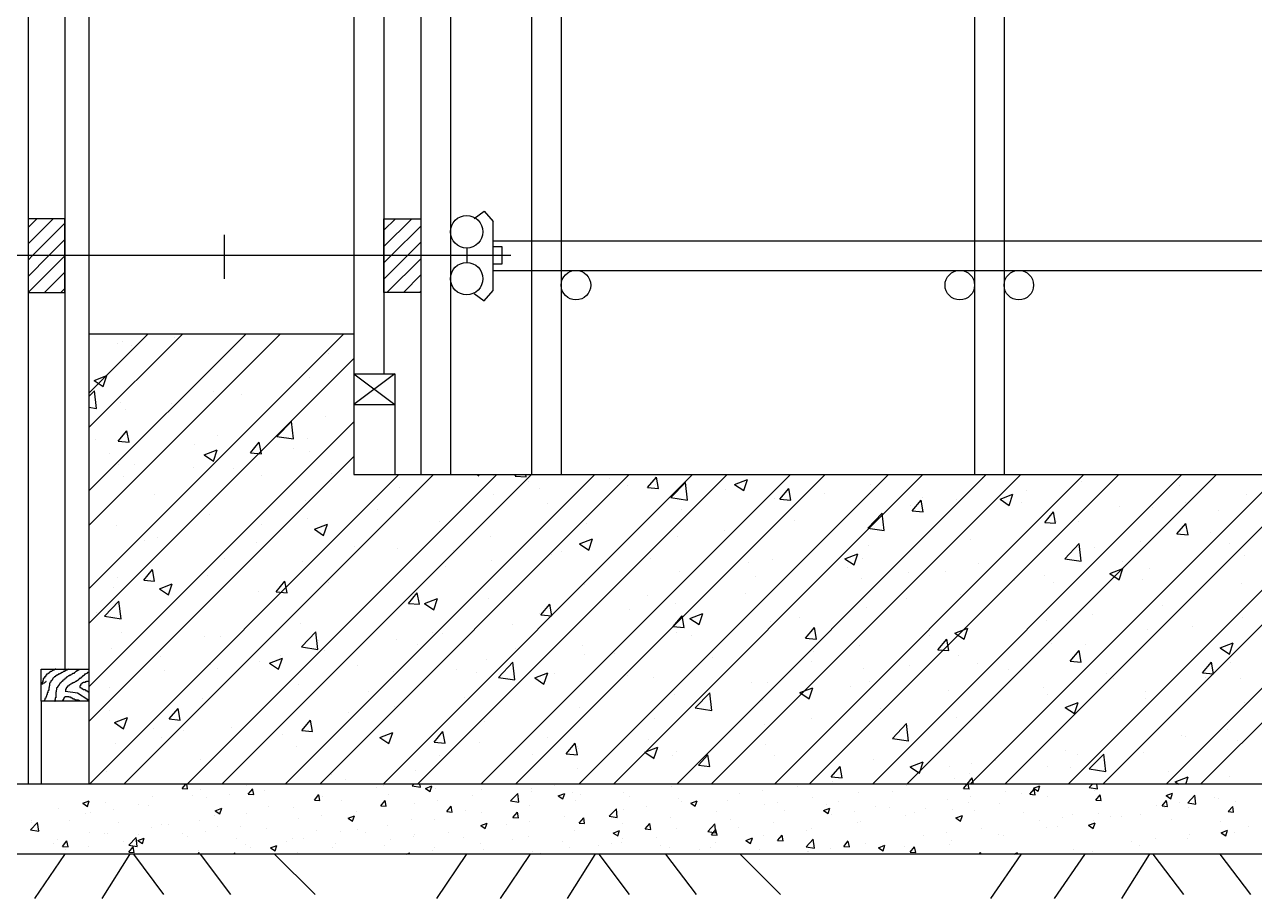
# Model space of a CAD drawing. Header units: metres. Extents: x 0 to 440, y 0 to 311.
# Drawn here: x 103.7 to 170.3, y 110 to 157.3 of the extents above; entities that cross this region are included whole.
import ezdxf

# ---------------------------------------------------------------- set-up
doc = ezdxf.new("R2010")
doc.units = ezdxf.units.M

msp = doc.modelspace()

# ---------------------------------------------------------------- linework, layer by layer
for p, q in [((103.85, 212.11), (103.85, 116.18)), ((105.85, 212.11), (105.85, 122.41)), ((107.15, 212.11), (107.15, 116.18)), ((121.5, 212.11), (121.5, 132.95)), ((123.14, 212.11), (123.14, 138.4)), ((125.14, 212.11), (125.14, 132.95)), ((126.74, 212.11), (126.74, 132.95)), ((131.14, 212.11), (131.14, 132.95)), ((132.74, 212.11), (132.74, 132.95)), ((155.14, 212.11), (155.14, 132.95)), ((156.74, 212.11), (156.74, 132.95)), ((103.85, 146.81), (103.85, 142.81)), ((105.85, 146.81), (103.85, 146.81)), ((103.85, 146.33), (104.32, 146.81)), ((103.85, 145.45), (105.21, 146.81)), ((105.85, 142.81), (105.85, 146.81)), ((123.14, 142.81), (123.14, 146.81)), ((123.14, 146.81), (125.14, 146.81)), ((123.14, 146.18), (123.77, 146.81)), ((123.14, 145.3), (124.65, 146.81)), ((125.14, 146.81), (125.14, 142.81)), ((128.02, 146.82), (128.57, 147.22)), ((128.57, 147.22), (129.05, 146.66)), ((129.05, 142.92), (129.05, 146.66)), ((104.09, 144.81), (105.85, 146.57)), ((123.53, 144.81), (125.14, 146.41)), ((104.97, 144.81), (105.85, 145.68)), ((114.5, 144), (114.5, 145.93)), ((114.5, 143.55), (114.5, 145.48)), ((124.42, 144.81), (125.14, 145.53)), ((129.05, 145.61), (214.74, 145.61)), ((129.05, 145.31), (129.53, 145.31)), ((129.53, 145.31), (129.53, 144.35)), ((130.01, 144.81), (98.98, 144.81)), ((103.85, 144.57), (104.09, 144.81)), ((103.85, 143.68), (104.97, 144.81)), ((103.86, 142.81), (105.85, 144.8)), ((123.14, 144.41), (123.53, 144.81)), ((123.14, 143.53), (124.42, 144.81)), ((123.3, 142.81), (125.14, 144.64)), ((127.62, 145.23), (127.62, 144.43)), ((129.53, 144.35), (129.05, 144.35)), ((129.05, 144.01), (214.74, 144.01)), ((104.74, 142.81), (105.85, 143.92)), ((124.19, 142.81), (125.14, 143.76)), ((103.85, 142.81), (105.85, 142.81)), ((105.62, 142.81), (105.85, 143.03)), ((125.14, 142.81), (123.14, 142.81)), ((125.07, 142.81), (125.14, 142.88)), ((128.02, 142.76), (128.57, 142.36)), ((128.57, 142.36), (129.05, 142.92)), ((121.5, 140.56), (107.15, 140.56)), ((107.15, 135.49), (112.22, 140.56)), ((107.15, 130.19), (117.52, 140.56)), ((107.15, 137.36), (110.34, 140.56)), ((107.15, 132.06), (115.65, 140.56)), ((107.15, 126.76), (120.95, 140.56)), ((108.71, 140.04), (108.71, 140.04)), ((108.98, 140.16), (108.98, 140.16)), ((111.77, 140.4), (111.77, 140.4)), ((109.48, 139.94), (109.48, 139.94)), ((114.82, 139.71), (114.82, 139.71)), ((120.15, 139.49), (120.15, 139.49)), ((107.15, 124.88), (121.5, 139.24)), ((107.43, 138.04), (108.13, 138.31)), ((107.43, 138.04), (107.93, 137.71)), ((107.93, 137.71), (108.13, 138.31)), ((119.11, 138.22), (119.11, 138.22)), ((121.5, 138.4), (123.72, 136.74)), ((123.72, 138.4), (121.5, 136.74)), ((121.5, 138.4), (123.72, 138.4)), ((123.72, 138.4), (123.72, 132.97)), ((107.15, 137.17), (107.45, 137.48)), ((107.56, 136.53), (107.45, 137.48)), ((113.91, 137.47), (113.91, 137.47)), ((115.43, 137.29), (115.43, 137.29)), ((108.86, 136.83), (108.86, 136.83)), ((111.64, 136.79), (111.64, 136.79)), ((121.5, 136.74), (123.72, 136.74)), ((107.15, 136.6), (107.56, 136.53)), ((109.14, 136.46), (109.14, 136.46)), ((119.96, 136.08), (119.96, 136.08)), ((107.15, 121.45), (121.5, 135.81)), ((108.73, 134.75), (109.21, 135.32)), ((109.33, 134.7), (109.21, 135.32)), ((117.34, 135.01), (118.12, 135.83)), ((118.23, 134.88), (118.12, 135.83)), ((107.53, 134.83), (107.53, 134.83)), ((108.73, 134.75), (109.33, 134.7)), ((114.13, 135.08), (114.13, 135.08)), ((115.9, 134.12), (116.38, 134.7)), ((116.5, 134.07), (116.38, 134.7)), ((117.34, 135.01), (118.23, 134.88)), ((118.98, 134.89), (118.98, 134.89)), ((108.29, 134.08), (108.29, 134.08)), ((112.87, 134.6), (112.87, 134.6)), ((113.4, 134.02), (114.1, 134.28)), ((113.4, 134.02), (113.9, 133.68)), ((113.79, 134.14), (113.79, 134.14)), ((113.9, 133.68), (114.1, 134.28)), ((115.9, 134.12), (116.5, 134.07)), ((118.21, 134.38), (118.21, 134.38)), ((119.12, 134.18), (119.12, 134.18)), ((121.49, 134.03), (121.5, 134.04)), ((121.49, 134.03), (121.5, 134.03)), ((107.15, 119.58), (121.5, 133.93)), ((108.74, 133.5), (108.74, 133.5)), ((109.64, 133.48), (109.64, 133.48)), ((112.8, 133.34), (112.8, 133.34)), ((107.18, 116.18), (123.95, 132.95)), ((109.01, 132.85), (109.01, 132.85)), ((109.05, 116.18), (125.82, 132.95)), ((112.48, 116.18), (129.25, 132.95)), ((114.36, 116.18), (131.13, 132.95)), ((114.98, 133.26), (114.98, 133.26)), ((116.52, 132.88), (116.52, 132.88)), ((117.79, 116.18), (134.56, 132.95)), ((119.66, 116.18), (136.43, 132.95)), ((120.32, 133.03), (120.32, 133.03)), ((121.5, 132.95), (214.74, 132.95)), ((123.09, 116.18), (139.86, 132.95)), ((124.96, 116.18), (141.73, 132.95)), ((125.65, 132.81), (125.65, 132.81)), ((128.16, 132.95), (128.27, 132.88)), ((128.27, 132.88), (128.3, 132.95)), ((128.39, 116.18), (145.16, 132.95)), ((129.05, 132.9), (129.05, 132.9)), ((130.25, 132.87), (130.32, 132.95)), ((130.25, 132.87), (130.84, 132.82)), ((130.27, 116.18), (147.04, 132.95)), ((130.84, 132.82), (130.82, 132.95)), ((133.7, 116.18), (150.47, 132.95)), ((135.38, 132.72), (135.38, 132.72)), ((135.57, 116.18), (152.34, 132.95)), ((137.42, 132.24), (137.9, 132.81)), ((138.02, 132.19), (137.9, 132.81)), ((139, 116.18), (155.77, 132.95)), ((140.87, 116.18), (157.64, 132.95)), ((142.14, 132.41), (142.84, 132.68)), ((142.64, 132.08), (142.84, 132.68)), ((144.3, 116.18), (161.07, 132.95)), ((146.18, 116.18), (162.95, 132.95)), ((149.61, 116.18), (166.38, 132.95)), ((151.48, 116.18), (168.25, 132.95)), ((154.91, 116.18), (171.68, 132.95)), ((155.57, 132.8), (155.57, 132.8)), ((156.78, 116.18), (173.55, 132.95)), ((160.21, 116.18), (176.98, 132.95)), ((162.09, 116.18), (178.86, 132.95)), ((164.28, 132.93), (164.28, 132.93)), ((165.52, 116.18), (182.29, 132.95)), ((167.39, 116.18), (184.16, 132.95)), ((124, 132.26), (124, 132.26)), ((130.99, 132.58), (130.99, 132.58)), ((131.59, 132.22), (131.59, 132.22)), ((136.33, 132.36), (136.33, 132.36)), ((137.42, 132.24), (138.02, 132.19)), ((137.84, 132.39), (137.84, 132.39)), ((138.69, 131.7), (139.47, 132.52)), ((139.58, 131.57), (139.47, 132.52)), ((141.67, 132.13), (141.67, 132.13)), ((142.14, 132.41), (142.64, 132.08)), ((144.59, 131.61), (145.07, 132.19)), ((145.19, 131.56), (145.07, 132.19)), ((149.5, 132.42), (149.5, 132.42)), ((157.96, 132.09), (157.96, 132.09)), ((160.91, 132.57), (160.91, 132.57)), ((166.25, 132.35), (166.25, 132.35)), ((110.69, 131.88), (110.69, 131.88)), ((118.86, 131.56), (118.86, 131.56)), ((129.09, 131.89), (129.09, 131.89)), ((132, 131.39), (132, 131.39)), ((138.69, 131.7), (139.58, 131.57)), ((144.31, 131.67), (144.31, 131.67)), ((144.59, 131.61), (145.19, 131.56)), ((147.01, 131.91), (147.01, 131.91)), ((151.76, 130.99), (152.25, 131.56)), ((152.36, 130.93), (152.25, 131.56)), ((152.34, 131.68), (152.34, 131.68)), ((154.18, 131.6), (154.18, 131.6)), ((156.52, 131.61), (157.22, 131.88)), ((156.52, 131.61), (157.01, 131.28)), ((157.01, 131.28), (157.22, 131.88)), ((157.68, 131.45), (157.68, 131.45)), ((166.58, 131.42), (166.58, 131.42)), ((169.89, 131.89), (169.89, 131.89)), ((113.67, 130.81), (113.67, 130.81)), ((122.78, 131.06), (122.78, 131.06)), ((139.25, 131.03), (139.25, 131.03)), ((149.36, 130.05), (150.14, 130.86)), ((150.25, 129.91), (150.14, 130.86)), ((151.67, 131.27), (151.67, 131.27)), ((151.76, 130.99), (152.36, 130.93)), ((158.94, 130.36), (159.42, 130.93)), ((159.53, 130.31), (159.42, 130.93)), ((163.02, 131.23), (163.02, 131.23)), ((164.76, 131.18), (164.76, 131.18)), ((168.36, 131), (168.36, 131)), ((108.62, 130.17), (108.62, 130.17)), ((116.48, 130.23), (116.48, 130.23)), ((118.99, 130.56), (118.99, 130.56)), ((119.37, 129.99), (120.07, 130.26)), ((119.37, 129.99), (119.87, 129.65)), ((119.87, 129.65), (120.07, 130.26)), ((126.17, 130.38), (126.17, 130.38)), ((134.12, 130.32), (134.12, 130.32)), ((145.36, 130.44), (145.36, 130.44)), ((149.36, 130.05), (150.25, 129.91)), ((158.94, 130.36), (159.53, 130.31)), ((159.56, 130.43), (159.56, 130.43)), ((160.75, 130.42), (160.75, 130.42)), ((166.11, 129.73), (166.59, 130.3)), ((166.71, 129.68), (166.59, 130.3)), ((110.17, 129.4), (110.17, 129.4)), ((110.88, 129.52), (110.88, 129.52)), ((116.22, 129.29), (116.22, 129.29)), ((120.34, 129.38), (120.34, 129.38)), ((128.93, 129.57), (128.93, 129.57)), ((133.74, 129.19), (134.44, 129.46)), ((134.24, 128.85), (134.44, 129.46)), ((139.07, 129.61), (139.07, 129.61)), ((141.57, 129.94), (141.57, 129.94)), ((154.51, 129.79), (154.51, 129.79)), ((154.92, 129.42), (154.92, 129.42)), ((164.15, 129.31), (164.15, 129.31)), ((166.11, 129.73), (166.71, 129.68)), ((167.94, 129.81), (167.94, 129.81)), ((121.56, 129.07), (121.56, 129.07)), ((123.88, 128.93), (123.88, 128.93)), ((126.89, 128.84), (126.89, 128.84)), ((132.23, 128.62), (132.23, 128.62)), ((132.75, 128.78), (132.75, 128.78)), ((133.74, 129.19), (134.24, 128.85)), ((148.11, 128.39), (148.81, 128.66)), ((148.61, 128.05), (148.81, 128.66)), ((149.38, 129.09), (149.38, 129.09)), ((160.03, 128.39), (160.81, 129.21)), ((160.92, 128.26), (160.81, 129.21)), ((161.65, 128.98), (161.65, 128.98)), ((168.98, 129.23), (168.98, 129.23)), ((114.51, 128.38), (114.51, 128.38)), ((118.74, 128.23), (118.74, 128.23)), ((126.46, 127.95), (126.46, 127.95)), ((128.96, 128.28), (128.96, 128.28)), ((137.57, 128.39), (137.57, 128.39)), ((142.91, 128.17), (142.91, 128.17)), ((144.18, 128.34), (144.18, 128.34)), ((148.11, 128.39), (148.61, 128.05)), ((149.09, 128.42), (149.09, 128.42)), ((155.33, 128.15), (155.33, 128.15)), ((160.03, 128.39), (160.92, 128.26)), ((163.15, 128.23), (163.15, 128.23)), ((169.77, 128.56), (169.77, 128.56)), ((108.68, 127.38), (108.68, 127.38)), ((110.12, 127.23), (110.6, 127.8)), ((110.71, 127.18), (110.6, 127.8)), ((113.55, 127.48), (113.55, 127.48)), ((139.13, 127.7), (139.13, 127.7)), ((143.26, 127.42), (143.26, 127.42)), ((148.25, 127.94), (148.25, 127.94)), ((149.04, 127.32), (149.04, 127.32)), ((151.55, 127.65), (151.55, 127.65)), ((153.58, 127.71), (153.58, 127.71)), ((158.92, 127.49), (158.92, 127.49)), ((162.48, 127.59), (163.18, 127.86)), ((162.48, 127.59), (162.98, 127.25)), ((162.98, 127.25), (163.18, 127.86)), ((164.64, 127.85), (164.64, 127.85)), ((108.5, 126.84), (108.5, 126.84)), ((110.12, 127.23), (110.71, 127.18)), ((110.97, 126.76), (111.67, 127.03)), ((110.97, 126.76), (111.47, 126.43)), ((111.47, 126.43), (111.67, 127.03)), ((116.36, 126.62), (116.36, 126.62)), ((117.29, 126.6), (117.77, 127.18)), ((117.89, 126.55), (117.77, 127.18)), ((120.14, 127.12), (120.14, 127.12)), ((134, 127), (134, 127)), ((157.32, 127.23), (157.32, 127.23)), ((159.44, 127.1), (159.44, 127.1)), ((164.26, 127.26), (164.26, 127.26)), ((169.6, 127.04), (169.6, 127.04)), ((108, 125.27), (108.77, 126.09)), ((108.89, 125.14), (108.77, 126.09)), ((113.85, 126.29), (113.85, 126.29)), ((117.29, 126.6), (117.89, 126.55)), ((124.46, 125.97), (124.94, 126.55)), ((124.46, 125.97), (125.06, 125.92)), ((125.06, 125.92), (124.94, 126.55)), ((125.34, 125.96), (126.04, 126.23)), ((125.34, 125.96), (125.84, 125.63)), ((125.84, 125.63), (126.04, 126.23)), ((128.8, 126.25), (128.8, 126.25)), ((137.42, 126.42), (137.42, 126.42)), ((138.94, 125.99), (138.94, 125.99)), ((142.73, 126.49), (142.73, 126.49)), ((151.48, 126.23), (151.48, 126.23)), ((154.39, 126.46), (154.39, 126.46)), ((107.54, 125.46), (107.54, 125.46)), ((123.75, 125.61), (123.75, 125.61)), ((131.59, 125.42), (131.59, 125.42)), ((131.63, 125.35), (132.12, 125.92)), ((131.63, 125.35), (132.23, 125.29)), ((132.23, 125.29), (132.12, 125.92)), ((136.44, 125.66), (136.44, 125.66)), ((138.81, 124.72), (139.29, 125.29)), ((139.4, 124.67), (139.29, 125.29)), ((139.71, 125.16), (140.41, 125.43)), ((140.21, 124.83), (140.41, 125.43)), ((149.26, 125.76), (149.26, 125.76)), ((161.52, 125.37), (161.52, 125.37)), ((165.31, 125.87), (165.31, 125.87)), ((108, 125.27), (108.89, 125.14)), ((118.62, 124.9), (118.62, 124.9)), ((130.12, 124.83), (130.12, 124.83)), ((138.81, 124.72), (139.4, 124.67)), ((139.71, 125.16), (140.21, 124.83)), ((144.06, 125.01), (144.06, 125.01)), ((145.65, 125.22), (145.65, 125.22)), ((145.98, 124.09), (146.46, 124.67)), ((146.58, 124.04), (146.46, 124.66)), ((154.08, 124.36), (154.78, 124.63)), ((154.58, 124.03), (154.78, 124.63)), ((159.02, 125.04), (159.02, 125.04)), ((166.97, 124.73), (166.97, 124.73)), ((169.65, 125.23), (169.65, 125.23)), ((108.93, 124.41), (108.93, 124.41)), ((113.43, 124.15), (113.43, 124.15)), ((114.27, 124.18), (114.27, 124.18)), ((118.67, 123.62), (119.45, 124.43)), ((119.56, 123.48), (119.45, 124.43)), ((119.61, 123.96), (119.61, 123.96)), ((123.83, 124), (123.83, 124)), ((125.76, 124.42), (125.76, 124.42)), ((126.33, 124.33), (126.33, 124.33)), ((139.01, 124.37), (139.01, 124.37)), ((139.82, 124.22), (139.82, 124.22)), ((145.98, 124.09), (146.58, 124.04)), ((152.7, 124.21), (152.7, 124.21)), ((153.15, 123.46), (153.63, 124.04)), ((153.75, 123.41), (153.63, 124.04)), ((154.08, 124.36), (154.58, 124.03)), ((164.51, 124.53), (164.51, 124.53)), ((108.37, 123.51), (108.37, 123.51)), ((118.67, 123.62), (119.56, 123.48)), ((119.93, 123.42), (119.93, 123.42)), ((124.95, 123.73), (124.95, 123.73)), ((130.28, 123.51), (130.28, 123.51)), ((133.88, 123.67), (133.88, 123.67)), ((146.41, 123.38), (146.41, 123.38)), ((148.91, 123.71), (148.91, 123.71)), ((153.15, 123.46), (153.75, 123.41)), ((159.32, 123.78), (159.32, 123.78)), ((160.32, 122.84), (160.81, 123.41)), ((160.92, 122.78), (160.81, 123.41)), ((161.13, 123.73), (161.13, 123.73)), ((168.45, 123.56), (169.15, 123.83)), ((168.45, 123.56), (168.95, 123.22)), ((168.95, 123.22), (169.15, 123.83)), ((111.04, 123.07), (111.04, 123.07)), ((113.73, 122.67), (113.73, 122.67)), ((116.38, 122.84), (116.38, 122.84)), ((116.94, 122.74), (117.64, 123.01)), ((116.94, 122.74), (117.43, 122.4)), ((117.43, 122.4), (117.64, 123.01)), ((117.51, 123.17), (117.51, 123.17)), ((128.68, 122.92), (128.68, 122.92)), ((129.34, 121.96), (130.12, 122.78)), ((130.23, 121.83), (130.12, 122.78)), ((133.99, 123.22), (133.99, 123.22)), ((135.62, 123.28), (135.62, 123.28)), ((140.96, 123.06), (140.96, 123.06)), ((146.3, 122.83), (146.3, 122.83)), ((154.27, 123.14), (154.27, 123.14)), ((155.3, 122.73), (155.3, 122.73)), ((160.32, 122.84), (160.92, 122.78)), ((167.5, 122.21), (167.98, 122.78)), ((168.09, 122.16), (167.98, 122.78)), ((168.99, 122.75), (168.99, 122.75)), ((104.56, 120.67), (104.56, 122.41)), ((104.56, 122.41), (107.15, 122.41)), ((104.74, 122), (104.74, 121.92)), ((104.79, 122), (104.74, 122)), ((104.79, 122.05), (104.79, 122)), ((104.81, 122.05), (104.79, 122.05)), ((104.81, 122.08), (104.81, 122.05)), ((104.86, 122.08), (104.81, 122.08)), ((104.86, 122.13), (104.86, 122.08)), ((104.89, 122.13), (104.86, 122.13)), ((104.92, 122.15), (104.89, 122.13)), ((104.92, 122.18), (104.92, 122.15)), ((104.97, 122.18), (104.92, 122.18)), ((104.97, 122.21), (104.97, 122.18)), ((104.99, 122.21), (104.97, 122.21)), ((104.99, 122.23), (104.99, 122.21)), ((105.04, 122.23), (104.99, 122.23)), ((105.07, 122.28), (105.04, 122.26)), ((105.04, 122.26), (105.04, 122.23)), ((105.12, 122.28), (105.07, 122.28)), ((105.15, 122.31), (105.12, 122.28)), ((105.17, 122.31), (105.15, 122.31)), ((105.17, 122.33), (105.17, 122.31)), ((105.2, 122.33), (105.17, 122.33)), ((105.22, 122.36), (105.2, 122.33)), ((105.27, 122.36), (105.22, 122.36)), ((105.27, 121.98), (105.25, 121.95)), ((105.27, 122.39), (105.27, 122.36)), ((105.33, 122.39), (105.27, 122.39)), ((105.27, 122), (105.27, 121.98)), ((105.33, 122), (105.27, 122)), ((105.33, 122.41), (105.33, 122.39)), ((105.35, 122.41), (105.33, 122.41)), ((105.33, 122.03), (105.33, 122)), ((105.35, 122.03), (105.33, 122.03)), ((105.35, 122.05), (105.35, 122.03)), ((105.4, 122.05), (105.35, 122.05)), ((105.4, 122.08), (105.4, 122.05)), ((105.45, 122.08), (105.4, 122.08)), ((105.45, 122.1), (105.45, 122.08)), ((105.48, 122.1), (105.45, 122.1)), ((105.48, 122.13), (105.48, 122.1)), ((105.53, 122.13), (105.48, 122.13)), ((105.56, 122.15), (105.53, 122.13)), ((105.58, 122.15), (105.56, 122.15)), ((105.61, 122.18), (105.58, 122.15)), ((105.63, 122.18), (105.61, 122.18)), ((105.63, 122.21), (105.63, 122.18)), ((105.69, 122.21), (105.63, 122.21)), ((105.69, 122.23), (105.69, 122.21)), ((105.74, 122.23), (105.69, 122.23)), ((105.76, 122.26), (105.74, 122.23)), ((105.76, 122.28), (105.76, 122.26)), ((105.84, 122.28), (105.76, 122.28)), ((105.86, 122.33), (105.84, 122.31)), ((105.84, 122.31), (105.84, 122.28)), ((105.92, 122.33), (105.86, 122.33)), ((105.92, 122.36), (105.92, 122.33)), ((105.97, 122.36), (105.92, 122.36)), ((105.94, 121.98), (105.94, 121.95)), ((105.97, 121.98), (105.94, 121.98)), ((105.97, 122.39), (105.97, 122.36)), ((105.99, 122.39), (105.97, 122.39)), ((105.97, 122), (105.97, 121.98)), ((105.99, 122), (105.97, 122)), ((106.02, 122.41), (105.99, 122.39)), ((106.02, 122.03), (105.99, 122)), ((106.04, 122.03), (106.02, 122.03)), ((106.04, 122.05), (106.04, 122.03)), ((106.1, 122.05), (106.04, 122.05)), ((106.1, 122.08), (106.1, 122.05)), ((106.17, 122.08), (106.1, 122.08)), ((106.17, 122.1), (106.17, 122.08)), ((106.2, 122.1), (106.17, 122.1)), ((106.22, 122.13), (106.2, 122.1)), ((106.25, 122.13), (106.22, 122.13)), ((106.25, 122.15), (106.25, 122.13)), ((106.28, 122.15), (106.25, 122.15)), ((106.35, 122.18), (106.28, 122.18)), ((106.28, 122.18), (106.28, 122.15)), ((106.38, 122.23), (106.35, 122.21)), ((106.35, 122.21), (106.35, 122.18)), ((106.4, 122.23), (106.38, 122.23)), ((106.43, 122.26), (106.4, 122.23)), ((106.45, 122.26), (106.43, 122.26)), ((106.45, 122.28), (106.45, 122.26)), ((106.48, 122.28), (106.45, 122.28)), ((106.48, 122.31), (106.48, 122.28)), ((106.53, 122.31), (106.48, 122.31)), ((106.53, 122.33), (106.53, 122.31)), ((106.56, 122.33), (106.53, 122.33)), ((106.56, 122.36), (106.56, 122.33)), ((106.61, 122.36), (106.56, 122.36)), ((106.61, 122.39), (106.61, 122.36)), ((106.76, 121.98), (106.74, 121.95)), ((106.76, 122), (106.76, 121.98)), ((106.79, 122), (106.76, 122)), ((106.79, 122.03), (106.79, 122)), ((106.84, 122.03), (106.79, 122.03)), ((106.84, 122.05), (106.84, 122.03)), ((106.87, 122.05), (106.84, 122.05)), ((106.87, 122.08), (106.87, 122.05)), ((106.89, 122.08), (106.87, 122.08)), ((106.89, 122.1), (106.89, 122.08)), ((106.92, 122.1), (106.89, 122.1)), ((106.92, 122.13), (106.92, 122.1)), ((106.97, 122.13), (106.92, 122.13)), ((106.99, 122.15), (106.97, 122.13)), ((107.02, 122.18), (106.99, 122.15)), ((107.05, 122.18), (107.02, 122.18)), ((107.05, 122.21), (107.05, 122.18)), ((107.07, 122.21), (107.05, 122.21)), ((107.07, 122.23), (107.07, 122.21)), ((107.15, 122.23), (107.07, 122.23)), ((107.15, 122.41), (107.15, 120.67)), ((111.22, 122.34), (111.22, 122.34)), ((114.1, 122.42), (114.1, 122.42)), ((121.72, 122.61), (121.72, 122.61)), ((123.63, 122.28), (123.63, 122.28)), ((127.05, 122.39), (127.05, 122.39)), ((128.16, 122.22), (128.16, 122.22)), ((129.34, 121.96), (130.23, 121.83)), ((131.31, 121.94), (132.01, 122.21)), ((131.81, 121.6), (132.01, 122.21)), ((132.39, 122.16), (132.39, 122.16)), ((136.31, 122.05), (136.31, 122.05)), ((140.1, 122.55), (140.1, 122.55)), ((149.13, 122.43), (149.13, 122.43)), ((151.64, 122.6), (151.64, 122.6)), ((156.98, 122.38), (156.98, 122.38)), ((162.31, 122.15), (162.31, 122.15)), ((167.5, 122.21), (168.09, 122.16)), ((104.58, 121.59), (104.61, 121.62)), ((104.58, 121.62), (104.58, 121.59)), ((104.58, 121.59), (104.58, 121.62)), ((104.58, 121.62), (104.58, 121.59)), ((104.61, 121.62), (104.58, 121.62)), ((104.63, 121.72), (104.61, 121.69)), ((104.61, 121.69), (104.61, 121.62)), ((104.61, 121.62), (104.66, 121.62)), ((104.66, 121.72), (104.63, 121.72)), ((104.68, 121.82), (104.66, 121.8)), ((104.66, 121.8), (104.66, 121.72)), ((104.66, 121.62), (104.68, 121.64)), ((104.68, 121.9), (104.68, 121.82)), ((104.71, 121.9), (104.68, 121.9)), ((104.68, 121.64), (104.71, 121.67)), ((104.71, 121.92), (104.71, 121.9)), ((104.74, 121.92), (104.71, 121.92)), ((104.71, 121.67), (104.74, 121.67)), ((104.74, 121.69), (104.76, 121.69)), ((104.74, 121.67), (104.74, 121.69)), ((104.76, 121.69), (104.79, 121.72)), ((104.79, 121.72), (104.81, 121.72)), ((104.81, 121.74), (104.81, 121.72)), ((104.84, 121.74), (104.81, 121.74)), ((104.81, 121.74), (104.84, 121.74)), ((104.81, 121.72), (104.81, 121.74)), ((104.99, 121.41), (104.97, 121.39)), ((104.97, 121.39), (104.97, 121.26)), ((105.02, 121.51), (104.99, 121.49)), ((104.99, 121.49), (104.99, 121.41)), ((105.02, 121.64), (105.02, 121.51)), ((105.04, 121.64), (105.02, 121.64)), ((105.04, 121.69), (105.04, 121.64)), ((105.07, 121.69), (105.04, 121.69)), ((105.07, 121.72), (105.07, 121.69)), ((105.09, 121.72), (105.07, 121.72)), ((105.12, 121.8), (105.09, 121.77)), ((105.09, 121.77), (105.09, 121.72)), ((105.15, 121.82), (105.12, 121.8)), ((105.15, 121.85), (105.15, 121.82)), ((105.17, 121.85), (105.15, 121.85)), ((105.2, 121.9), (105.17, 121.87)), ((105.17, 121.87), (105.17, 121.85)), ((105.2, 121.92), (105.2, 121.9)), ((105.22, 121.92), (105.2, 121.92)), ((105.25, 121.95), (105.22, 121.92)), ((105.4, 121.39), (105.4, 121.28)), ((105.43, 121.39), (105.4, 121.39)), ((105.43, 121.41), (105.43, 121.39)), ((105.45, 121.41), (105.43, 121.41)), ((105.45, 121.46), (105.45, 121.41)), ((105.48, 121.46), (105.45, 121.46)), ((105.48, 121.51), (105.48, 121.46)), ((105.51, 121.51), (105.48, 121.51)), ((105.51, 121.54), (105.51, 121.51)), ((105.53, 121.54), (105.51, 121.54)), ((105.56, 121.59), (105.53, 121.56)), ((105.53, 121.56), (105.53, 121.54)), ((105.56, 121.62), (105.56, 121.59)), ((105.58, 121.62), (105.56, 121.62)), ((105.58, 121.64), (105.58, 121.62)), ((105.61, 121.64), (105.58, 121.64)), ((105.61, 121.67), (105.61, 121.64)), ((105.63, 121.67), (105.61, 121.67)), ((105.66, 121.72), (105.63, 121.69)), ((105.63, 121.69), (105.63, 121.67)), ((105.69, 121.72), (105.66, 121.72)), ((105.69, 121.74), (105.69, 121.72)), ((105.71, 121.74), (105.69, 121.74)), ((105.71, 121.8), (105.71, 121.74)), ((105.76, 121.8), (105.71, 121.8)), ((105.76, 121.82), (105.76, 121.8)), ((105.79, 121.82), (105.76, 121.82)), ((105.79, 121.85), (105.79, 121.82)), ((105.81, 121.85), (105.79, 121.85)), ((105.84, 121.87), (105.81, 121.85)), ((105.84, 121.9), (105.84, 121.87)), ((105.89, 121.9), (105.84, 121.9)), ((105.89, 121.92), (105.89, 121.9)), ((105.92, 121.92), (105.89, 121.92)), ((105.89, 121.33), (105.89, 121.23)), ((105.92, 121.33), (105.89, 121.33)), ((105.92, 121.95), (105.92, 121.92)), ((105.94, 121.95), (105.92, 121.95)), ((105.92, 121.39), (105.92, 121.33)), ((105.94, 121.39), (105.92, 121.39)), ((105.94, 121.41), (105.94, 121.39)), ((105.97, 121.41), (105.94, 121.41)), ((105.97, 121.46), (105.97, 121.41)), ((105.99, 121.46), (105.97, 121.46)), ((105.99, 121.49), (105.99, 121.46)), ((106.04, 121.49), (105.99, 121.49)), ((106.04, 121.51), (106.04, 121.49)), ((106.07, 121.51), (106.04, 121.51)), ((106.07, 121.54), (106.07, 121.51)), ((106.1, 121.54), (106.07, 121.54)), ((106.1, 121.56), (106.1, 121.54)), ((106.12, 121.56), (106.1, 121.56)), ((106.15, 121.59), (106.12, 121.56)), ((106.17, 121.59), (106.15, 121.59)), ((106.2, 121.62), (106.17, 121.59)), ((106.22, 121.62), (106.2, 121.62)), ((106.22, 121.64), (106.22, 121.62)), ((106.28, 121.64), (106.22, 121.64)), ((106.28, 121.67), (106.28, 121.64)), ((106.33, 121.67), (106.28, 121.67)), ((106.38, 121.69), (106.33, 121.69)), ((106.33, 121.69), (106.33, 121.67)), ((106.4, 121.72), (106.38, 121.69)), ((106.43, 121.72), (106.4, 121.72)), ((106.43, 121.74), (106.43, 121.72)), ((106.48, 121.74), (106.43, 121.74)), ((106.48, 121.77), (106.48, 121.74)), ((106.51, 121.77), (106.48, 121.77)), ((106.51, 121.8), (106.51, 121.77)), ((106.53, 121.8), (106.51, 121.8)), ((106.56, 121.82), (106.53, 121.8)), ((106.58, 121.85), (106.56, 121.82)), ((106.61, 121.85), (106.58, 121.85)), ((106.61, 121.87), (106.61, 121.85)), ((106.63, 121.87), (106.61, 121.87)), ((106.63, 121.9), (106.63, 121.87)), ((106.69, 121.9), (106.63, 121.9)), ((106.66, 121.51), (106.66, 121.41)), ((106.69, 121.51), (106.66, 121.51)), ((106.66, 121.41), (106.71, 121.41)), ((106.69, 121.92), (106.69, 121.9)), ((106.71, 121.92), (106.69, 121.92)), ((106.71, 121.59), (106.69, 121.56)), ((106.69, 121.56), (106.69, 121.51)), ((106.71, 121.95), (106.71, 121.92)), ((106.74, 121.95), (106.71, 121.95)), ((106.74, 121.59), (106.71, 121.59)), ((106.71, 121.41), (106.71, 121.39)), ((106.71, 121.39), (106.74, 121.39)), ((106.74, 121.62), (106.74, 121.59)), ((106.76, 121.62), (106.74, 121.62)), ((106.74, 121.39), (106.74, 121.36)), ((106.74, 121.36), (106.81, 121.36)), ((106.76, 121.64), (106.76, 121.62)), ((106.81, 121.64), (106.76, 121.64)), ((106.81, 121.67), (106.81, 121.64)), ((106.84, 121.67), (106.81, 121.67)), ((106.81, 121.36), (106.81, 121.33)), ((106.81, 121.33), (106.84, 121.33)), ((106.84, 121.69), (106.84, 121.67)), ((106.94, 121.69), (106.84, 121.69)), ((106.84, 121.33), (106.84, 121.31)), ((106.84, 121.31), (106.94, 121.31)), ((106.94, 121.72), (106.94, 121.69)), ((107.02, 121.72), (106.94, 121.72)), ((106.94, 121.31), (106.94, 121.28)), ((107.02, 121.74), (107.02, 121.72)), ((107.12, 121.74), (107.02, 121.74)), ((108.26, 121.41), (108.26, 121.41)), ((118.5, 121.57), (118.5, 121.57)), ((131.31, 121.94), (131.81, 121.6)), ((133.81, 121.72), (133.81, 121.72)), ((137.73, 121.94), (137.73, 121.94)), ((143.07, 121.71), (143.07, 121.71)), ((143.94, 121.68), (143.94, 121.68)), ((145.68, 121.14), (146.38, 121.4)), ((146.18, 120.8), (146.38, 121.4)), ((148.41, 121.49), (148.41, 121.49)), ((149.47, 121.73), (149.47, 121.73)), ((158.89, 121.42), (158.89, 121.42)), ((162.68, 121.92), (162.68, 121.92)), ((167.65, 121.93), (167.65, 121.93)), ((169.53, 121.9), (169.53, 121.9)), ((104.56, 120.67), (104.56, 116.18)), ((107.15, 120.67), (104.56, 120.67)), ((104.71, 120.69), (104.74, 120.69)), ((104.74, 120.69), (104.71, 120.69)), ((104.74, 120.74), (104.74, 120.69)), ((104.76, 120.74), (104.74, 120.74)), ((104.74, 120.67), (104.74, 120.69)), ((104.74, 120.69), (104.74, 120.67)), ((104.76, 120.82), (104.76, 120.74)), ((104.79, 120.82), (104.76, 120.82)), ((104.79, 120.85), (104.79, 120.82)), ((104.81, 120.85), (104.79, 120.85)), ((104.81, 120.9), (104.81, 120.85)), ((104.84, 120.9), (104.81, 120.9)), ((104.84, 120.95), (104.84, 120.9)), ((104.86, 120.95), (104.84, 120.95)), ((104.89, 121.03), (104.86, 121)), ((104.86, 121), (104.86, 120.95)), ((104.89, 121.13), (104.89, 121.03)), ((104.92, 121.13), (104.89, 121.13)), ((104.94, 121.23), (104.92, 121.21)), ((104.92, 121.21), (104.92, 121.13)), ((104.94, 121.26), (104.94, 121.23)), ((104.97, 121.26), (104.94, 121.26)), ((105.3, 120.77), (105.3, 120.72)), ((105.33, 120.77), (105.3, 120.77)), ((105.3, 120.72), (105.33, 120.72)), ((105.3, 120.69), (105.3, 120.67)), ((105.33, 120.69), (105.3, 120.69)), ((105.33, 120.67), (105.3, 120.67)), ((105.3, 120.67), (105.33, 120.67)), ((105.33, 120.85), (105.33, 120.77)), ((105.35, 120.85), (105.33, 120.85)), ((105.33, 120.72), (105.33, 120.69)), ((105.35, 121.18), (105.35, 120.85)), ((105.38, 121.18), (105.35, 121.18)), ((105.4, 121.28), (105.38, 121.26)), ((105.38, 121.26), (105.38, 121.18)), ((105.71, 120.69), (105.74, 120.69)), ((105.71, 120.67), (105.71, 120.69)), ((105.74, 120.74), (105.76, 120.74)), ((105.74, 120.69), (105.74, 120.74)), ((105.76, 120.77), (105.79, 120.77)), ((105.76, 120.74), (105.76, 120.77)), ((105.79, 120.82), (105.81, 120.82)), ((105.79, 120.77), (105.79, 120.82)), ((105.81, 120.87), (105.84, 120.87)), ((105.81, 120.82), (105.81, 120.87)), ((105.84, 120.9), (105.86, 120.9)), ((105.84, 120.87), (105.84, 120.9)), ((105.86, 121.21), (105.89, 121.21)), ((105.89, 121.21), (105.86, 121.21)), ((105.86, 120.92), (106.07, 120.92)), ((105.86, 120.9), (105.86, 120.92)), ((105.89, 121.23), (105.89, 121.21)), ((105.92, 121.23), (105.89, 121.23)), ((105.89, 121.23), (105.92, 121.23)), ((105.89, 121.21), (106.53, 121.13)), ((106.07, 120.92), (106.07, 120.9)), ((106.07, 120.9), (106.15, 120.9)), ((106.15, 120.9), (106.15, 120.87)), ((106.15, 120.87), (106.2, 120.87)), ((106.2, 120.87), (106.2, 120.85)), ((106.2, 120.85), (106.25, 120.85)), ((106.25, 120.85), (106.25, 120.82)), ((106.25, 120.82), (106.3, 120.82)), ((106.3, 120.82), (106.3, 120.8)), ((106.3, 120.8), (106.35, 120.8)), ((106.35, 120.8), (106.38, 120.77)), ((106.38, 120.77), (106.4, 120.77)), ((106.4, 120.77), (106.43, 120.74)), ((106.43, 120.74), (106.58, 120.74)), ((106.53, 121.13), (107.1, 120.77)), ((106.58, 120.74), (106.58, 120.72)), ((106.58, 120.72), (106.63, 120.72)), ((106.63, 120.72), (106.63, 120.69)), ((106.63, 120.69), (106.66, 120.69)), ((106.94, 121.28), (106.97, 121.28)), ((106.97, 121.28), (106.97, 121.26)), ((106.97, 121.26), (107.02, 121.26)), ((107.02, 121.26), (107.02, 121.23)), ((107.02, 121.23), (107.05, 121.23)), ((107.05, 121.23), (107.07, 121.21)), ((107.05, 120.77), (107.07, 120.77)), ((107.1, 120.77), (107.05, 120.77)), ((107.07, 121.21), (107.1, 121.21)), ((107.07, 120.77), (107.07, 120.74)), ((107.07, 120.74), (107.1, 120.74)), ((107.1, 121.21), (107.1, 121.18)), ((107.1, 121.18), (107.15, 121.18)), ((107.1, 120.74), (107.1, 120.72)), ((107.1, 120.72), (107.12, 120.72)), ((107.12, 120.72), (107.12, 120.69)), ((113.3, 120.82), (113.3, 120.82)), ((122.32, 121.22), (122.32, 121.22)), ((127.49, 120.89), (127.49, 120.89)), ((138.89, 121.04), (138.89, 121.04)), ((140.01, 120.31), (140.79, 121.12)), ((140.9, 120.17), (140.79, 121.12)), ((143.64, 120.72), (143.64, 120.72)), ((145.68, 121.14), (146.18, 120.8)), ((153.75, 121.26), (153.75, 121.26)), ((156.39, 121.09), (156.39, 121.09)), ((159.08, 121.04), (159.08, 121.04)), ((164.39, 121.2), (164.39, 121.2)), ((164.42, 120.81), (164.42, 120.81)), ((108.25, 120.18), (108.25, 120.18)), ((111.5, 119.71), (111.99, 120.28)), ((112.1, 119.65), (111.99, 120.28)), ((116.49, 120.22), (116.49, 120.22)), ((121.2, 120.06), (121.2, 120.06)), ((123.7, 120.39), (123.7, 120.39)), ((133.76, 120.34), (133.76, 120.34)), ((140.01, 120.31), (140.9, 120.17)), ((150.07, 120.26), (150.07, 120.26)), ((159.2, 120.45), (159.2, 120.45)), ((160.05, 120.33), (160.75, 120.6)), ((160.05, 120.33), (160.55, 120)), ((160.55, 120), (160.75, 120.6)), ((169.76, 120.58), (169.76, 120.58)), ((108.54, 119.51), (109.24, 119.78)), ((108.54, 119.51), (109.03, 119.18)), ((109.03, 119.18), (109.24, 119.78)), ((111.5, 119.71), (112.1, 119.65)), ((118.68, 119.08), (119.16, 119.65)), ((119.27, 119.03), (119.16, 119.65)), ((128.56, 119.59), (128.56, 119.59)), ((137.81, 119.72), (137.81, 119.72)), ((143.78, 119.43), (143.78, 119.43)), ((146.28, 119.76), (146.28, 119.76)), ((150.69, 118.65), (151.46, 119.46)), ((151.57, 118.51), (151.46, 119.46)), ((154.15, 119.81), (154.15, 119.81)), ((110.66, 119.22), (110.66, 119.22)), ((111.1, 118.73), (111.1, 118.73)), ((112.28, 119.1), (112.28, 119.1)), ((114.88, 119.23), (114.88, 119.23)), ((117.62, 118.87), (117.62, 118.87)), ((118.68, 119.08), (119.27, 119.03)), ((122.91, 118.71), (123.61, 118.98)), ((122.91, 118.71), (123.4, 118.38)), ((122.96, 118.65), (122.96, 118.65)), ((123.4, 118.38), (123.61, 118.98)), ((123.51, 118.95), (123.51, 118.95)), ((125.85, 118.45), (126.33, 119.03)), ((126.45, 118.4), (126.33, 119.03)), ((131.98, 118.72), (131.98, 118.72)), ((149.01, 119.1), (149.01, 119.1)), ((150.69, 118.65), (151.57, 118.52)), ((166.36, 118.81), (166.36, 118.81)), ((166.55, 118.76), (166.55, 118.76)), ((168.87, 119.14), (168.87, 119.14)), ((108.59, 118.4), (108.59, 118.4)), ((118.38, 118.24), (118.38, 118.24)), ((125.85, 118.45), (126.45, 118.4)), ((128.29, 118.42), (128.29, 118.42)), ((133.02, 117.82), (133.5, 118.4)), ((133.62, 117.77), (133.5, 118.4)), ((133.63, 118.2), (133.63, 118.2)), ((133.68, 118.1), (133.68, 118.1)), ((137.28, 117.91), (137.98, 118.18)), ((137.47, 118.6), (137.47, 118.6)), ((137.77, 117.57), (137.98, 118.18)), ((138.97, 117.97), (138.97, 117.97)), ((143.82, 118.35), (143.82, 118.35)), ((160.05, 117.98), (160.05, 117.98)), ((169.4, 118.57), (169.4, 118.57)), ((113.18, 117.49), (113.18, 117.49)), ((126.14, 117.72), (126.14, 117.72)), ((131.17, 117.77), (131.17, 117.77)), ((133.02, 117.82), (133.62, 117.77)), ((137.28, 117.91), (137.78, 117.57)), ((138.77, 117.71), (138.77, 117.71)), ((140.19, 117.2), (140.68, 117.77)), ((140.79, 117.14), (140.68, 117.77)), ((144.31, 117.75), (144.31, 117.75)), ((149.65, 117.52), (149.65, 117.52)), ((151.65, 117.11), (152.35, 117.38)), ((152.15, 116.77), (152.35, 117.38)), ((154.99, 117.3), (154.99, 117.3)), ((156.26, 117.48), (156.26, 117.48)), ((160.72, 117.76), (160.72, 117.76)), ((161.36, 117), (162.14, 117.81)), ((162.25, 116.86), (162.14, 117.81)), ((164.27, 117.87), (164.27, 117.87)), ((108.13, 116.85), (108.13, 116.85)), ((120.31, 116.72), (120.31, 116.72)), ((124.86, 116.94), (124.86, 116.94)), ((133.63, 117.01), (133.63, 117.01)), ((140.19, 117.2), (140.79, 117.14)), ((147.37, 116.57), (147.85, 117.14)), ((147.96, 116.52), (147.85, 117.14)), ((151.65, 117.11), (152.15, 116.77)), ((153.76, 117.15), (153.76, 117.15)), ((154.89, 116.76), (154.89, 116.76)), ((159.08, 117.12), (159.08, 117.12)), ((160.32, 117.07), (160.32, 117.07)), ((161.36, 117), (162.25, 116.86)), ((165.66, 116.85), (165.66, 116.85)), ((214.74, 116.18), (89.25, 116.18)), ((105.37, 116.18), (105.37, 116.18)), ((112.2, 115.95), (112.4, 116.18)), ((112.5, 115.92), (112.45, 116.18)), ((115.7, 116.08), (115.7, 116.08)), ((118.45, 116.18), (118.45, 116.18)), ((118.45, 116.18), (118.45, 116.18)), ((121.07, 116.44), (121.07, 116.44)), ((122.73, 115.99), (122.73, 115.99)), ((123.1, 116.09), (123.1, 116.09)), ((124.67, 116.09), (124.75, 116.18)), ((124.67, 116.09), (125.11, 116.02)), ((125.11, 116.02), (125.09, 116.18)), ((125.39, 115.95), (125.74, 116.08)), ((125.64, 115.78), (125.74, 116.08)), ((125.77, 115.98), (125.77, 115.98)), ((128.44, 116.26), (128.44, 116.26)), ((131.11, 115.97), (131.11, 115.97)), ((132.36, 116.13), (132.36, 116.13)), ((138.71, 116.05), (138.71, 116.05)), ((145.55, 116.07), (145.55, 116.07)), ((147.37, 116.57), (147.96, 116.52)), ((147.44, 116.32), (147.44, 116.32)), ((151.46, 116.13), (151.46, 116.13)), ((154.03, 116.48), (154.03, 116.48)), ((154.54, 115.94), (154.74, 116.18)), ((154.74, 116.18), (155.02, 116.52)), ((154.84, 115.91), (154.79, 116.18)), ((155.08, 116.18), (155.02, 116.52)), ((158.33, 115.96), (158.68, 116.09)), ((158.33, 115.96), (158.58, 115.79)), ((158.58, 115.79), (158.68, 116.09)), ((160, 116.17), (160, 116.17)), ((160.62, 116.16), (160.62, 116.16)), ((161.36, 116), (161.54, 116.18)), ((161.36, 116), (161.8, 115.93)), ((161.8, 115.93), (161.77, 116.18)), ((164.18, 116.18), (164.18, 116.18)), ((166.02, 116.31), (166.72, 116.58)), ((166.02, 116.31), (166.21, 116.18)), ((166.59, 116.18), (166.72, 116.58)), ((167.85, 116.16), (167.85, 116.16)), ((168.95, 116.57), (168.95, 116.57)), ((110.6, 115.51), (110.6, 115.51)), ((112.2, 115.95), (112.5, 115.92)), ((112.78, 115.58), (112.78, 115.58)), ((113.19, 115.88), (113.19, 115.88)), ((113.52, 115.45), (113.52, 115.45)), ((114.77, 115.61), (114.77, 115.61)), ((115.78, 115.63), (116.03, 115.92)), ((115.78, 115.63), (116.08, 115.61)), ((116.08, 115.61), (116.02, 115.92)), ((116.66, 115.86), (116.66, 115.86)), ((119.37, 115.32), (119.61, 115.61)), ((119.37, 115.32), (119.67, 115.29)), ((119.67, 115.29), (119.61, 115.6)), ((119.81, 115.49), (119.81, 115.49)), ((122.96, 115), (123.2, 115.29)), ((123.26, 114.98), (123.2, 115.29)), ((123.39, 115.62), (123.39, 115.62)), ((125.39, 115.95), (125.64, 115.78)), ((125.91, 115.94), (125.91, 115.94)), ((126.06, 115.3), (126.06, 115.3)), ((127.95, 115.55), (127.95, 115.55)), ((128.44, 115.87), (128.44, 115.87)), ((130, 115.27), (130.39, 115.67)), ((130.45, 115.2), (130.39, 115.67)), ((131.11, 115.76), (131.11, 115.76)), ((132.58, 115.55), (132.93, 115.68)), ((132.58, 115.55), (132.83, 115.38)), ((132.83, 115.38), (132.93, 115.68)), ((133.38, 115.74), (133.38, 115.74)), ((133.54, 115.32), (133.54, 115.32)), ((133.77, 115.64), (133.77, 115.64)), ((136.14, 115.7), (136.14, 115.7)), ((136.44, 115.53), (136.44, 115.53)), ((139.11, 115.42), (139.11, 115.42)), ((141.78, 115.31), (141.78, 115.31)), ((142.4, 115.66), (142.4, 115.66)), ((143.65, 115.82), (143.65, 115.82)), ((146.34, 115.43), (146.34, 115.43)), ((148.86, 115.75), (148.86, 115.75)), ((150.67, 115.76), (150.67, 115.76)), ((153.69, 115.34), (153.69, 115.34)), ((154.54, 115.94), (154.84, 115.92)), ((154.94, 115.51), (154.94, 115.51)), ((156.84, 115.76), (156.84, 115.76)), ((157.7, 115.66), (157.7, 115.66)), ((158.13, 115.63), (158.37, 115.91)), ((158.13, 115.63), (158.42, 115.6)), ((158.42, 115.6), (158.37, 115.91)), ((159.09, 115.51), (159.09, 115.51)), ((161.65, 115.86), (161.65, 115.86)), ((161.71, 115.31), (161.95, 115.6)), ((161.71, 115.31), (162.01, 115.29)), ((162.01, 115.29), (161.95, 115.6)), ((165.3, 115), (165.54, 115.29)), ((165.52, 115.56), (165.87, 115.69)), ((165.52, 115.56), (165.77, 115.39)), ((165.6, 114.97), (165.54, 115.29)), ((165.77, 115.39), (165.87, 115.69)), ((166.69, 115.17), (167.08, 115.58)), ((167.14, 115.1), (167.08, 115.58)), ((168.13, 115.44), (168.13, 115.44)), ((168.36, 115.41), (168.36, 115.41)), ((105.5, 114.84), (105.5, 114.84)), ((106.82, 115.14), (107.17, 115.27)), ((106.82, 115.14), (107.07, 114.97)), ((107.07, 114.97), (107.17, 115.27)), ((108.07, 115.19), (108.07, 115.19)), ((108.47, 114.79), (108.47, 114.79)), ((109.86, 115.08), (109.86, 115.08)), ((110.36, 115.03), (110.36, 115.03)), ((114, 114.74), (114.35, 114.87)), ((114, 114.74), (114.25, 114.57)), ((114.25, 114.57), (114.35, 114.87)), ((116.89, 114.99), (116.89, 114.99)), ((118.22, 114.89), (118.22, 114.89)), ((120.82, 115.27), (120.82, 115.27)), ((121.65, 114.72), (121.65, 114.72)), ((122.96, 115), (123.26, 114.98)), ((124.81, 115.14), (124.81, 115.14)), ((126.54, 114.69), (126.78, 114.98)), ((126.54, 114.69), (126.84, 114.66)), ((126.84, 114.66), (126.78, 114.98)), ((127.55, 114.74), (127.55, 114.74)), ((128.45, 114.65), (128.45, 114.65)), ((130, 115.27), (130.45, 115.2)), ((130.13, 114.38), (130.37, 114.66)), ((130.43, 114.35), (130.37, 114.66)), ((130.47, 115.24), (130.47, 115.24)), ((131.02, 115), (131.02, 115)), ((135.34, 114.44), (135.73, 114.84)), ((135.78, 114.37), (135.73, 114.84)), ((136.1, 114.83), (136.1, 114.83)), ((137.35, 114.99), (137.35, 114.99)), ((139.24, 115.24), (139.24, 115.24)), ((139.76, 115.15), (140.11, 115.28)), ((139.76, 115.15), (140.01, 114.98)), ((140.01, 114.98), (140.11, 115.28)), ((141.17, 114.7), (141.17, 114.7)), ((143.77, 115.08), (143.77, 115.08)), ((144.45, 115.19), (144.45, 115.19)), ((144.84, 114.76), (144.84, 114.76)), ((146.95, 114.75), (147.3, 114.88)), ((146.95, 114.75), (147.2, 114.58)), ((147.12, 115.08), (147.12, 115.08)), ((147.2, 114.58), (147.3, 114.88)), ((147.76, 115.26), (147.76, 115.26)), ((148.64, 114.68), (148.64, 114.68)), ((149.79, 114.97), (149.79, 114.97)), ((150.53, 114.93), (150.53, 114.93)), ((151.87, 114.66), (151.87, 114.66)), ((152.46, 114.85), (152.46, 114.85)), ((153.96, 114.81), (153.96, 114.81)), ((154.79, 115.16), (154.79, 115.16)), ((155.13, 114.74), (155.13, 114.74)), ((156.49, 115.13), (156.49, 115.13)), ((157.8, 114.63), (157.8, 114.63)), ((164.98, 115.03), (164.98, 115.03)), ((165.3, 115), (165.6, 114.97)), ((165.44, 114.91), (165.44, 114.91)), ((166.24, 115.19), (166.24, 115.19)), ((166.69, 115.17), (167.14, 115.1)), ((166.72, 114.89), (166.72, 114.89)), ((168.88, 114.69), (169.13, 114.97)), ((168.88, 114.69), (169.18, 114.66)), ((169.18, 114.66), (169.13, 114.97)), ((169.28, 115.24), (169.28, 115.24)), ((103.99, 113.71), (104.37, 114.11)), ((104.03, 114.08), (104.03, 114.08)), ((104.06, 114.2), (104.06, 114.2)), ((104.43, 113.64), (104.37, 114.11)), ((106.11, 114.22), (106.11, 114.22)), ((106.95, 114.58), (106.95, 114.58)), ((107.21, 114.62), (107.21, 114.62)), ((108.78, 114.1), (108.78, 114.1)), ((111.06, 113.98), (111.06, 113.98)), ((111.45, 113.99), (111.45, 113.99)), ((113.13, 114.22), (113.13, 114.22)), ((113.98, 114.49), (113.98, 114.49)), ((115.7, 114.57), (115.7, 114.57)), ((118.5, 114.31), (118.5, 114.31)), ((119.76, 114.47), (119.76, 114.47)), ((121.19, 114.34), (121.54, 114.47)), ((121.19, 114.34), (121.44, 114.17)), ((121.44, 114.17), (121.54, 114.47)), ((124.64, 114.24), (124.64, 114.24)), ((125.85, 114.27), (125.85, 114.27)), ((128.38, 113.94), (128.73, 114.07)), ((128.62, 113.77), (128.73, 114.07)), ((129.8, 114), (129.8, 114)), ((130.13, 114.38), (130.43, 114.35)), ((131.05, 114.16), (131.05, 114.16)), ((132.94, 114.41), (132.94, 114.41)), ((133.72, 114.06), (133.96, 114.35)), ((133.72, 114.06), (134.01, 114.04)), ((134.01, 114.04), (133.96, 114.35)), ((135.34, 114.44), (135.78, 114.37)), ((136.08, 114.03), (136.08, 114.03)), ((137.3, 113.75), (137.54, 114.04)), ((137.6, 113.72), (137.54, 114.04)), ((138.65, 114.38), (138.65, 114.38)), ((140.68, 113.61), (141.07, 114.02)), ((141.12, 113.54), (141.07, 114.02)), ((141.93, 114.26), (141.93, 114.26)), ((144.23, 114.1), (144.23, 114.1)), ((147.39, 114.51), (147.39, 114.51)), ((148.8, 114.09), (148.8, 114.09)), ((148.96, 114.16), (148.96, 114.16)), ((151.4, 114.46), (151.4, 114.46)), ((154.13, 114.35), (154.48, 114.48)), ((154.13, 114.35), (154.38, 114.18)), ((154.38, 114.18), (154.48, 114.48)), ((158.68, 114.2), (158.68, 114.2)), ((159.93, 114.37), (159.93, 114.37)), ((160.47, 114.52), (160.47, 114.52)), ((161.32, 113.95), (161.67, 114.08)), ((161.57, 113.78), (161.67, 114.08)), ((161.59, 114.2), (161.59, 114.2)), ((161.83, 114.61), (161.83, 114.61)), ((162.53, 114.41), (162.53, 114.41)), ((163.13, 114.4), (163.13, 114.4)), ((164.12, 114.52), (164.12, 114.52)), ((165.8, 114.29), (165.8, 114.29)), ((168.47, 114.18), (168.47, 114.18)), ((103.99, 113.71), (104.43, 113.64)), ((104.49, 113.66), (104.49, 113.66)), ((107.16, 113.54), (107.16, 113.54)), ((108.01, 113.52), (108.01, 113.52)), ((108.15, 113.48), (108.15, 113.48)), ((109.83, 113.43), (109.83, 113.43)), ((110.53, 113.84), (110.53, 113.84)), ((112.2, 113.48), (112.2, 113.48)), ((112.5, 113.32), (112.5, 113.32)), ((113.45, 113.64), (113.45, 113.64)), ((114.12, 113.88), (114.12, 113.88)), ((115.35, 113.89), (115.35, 113.89)), ((116.79, 113.76), (116.79, 113.76)), ((119.46, 113.65), (119.46, 113.65)), ((120.76, 113.6), (120.76, 113.6)), ((121.72, 113.74), (121.72, 113.74)), ((122.12, 113.54), (122.12, 113.54)), ((123.33, 113.95), (123.33, 113.95)), ((124.74, 113.33), (124.74, 113.33)), ((124.79, 113.43), (124.79, 113.43)), ((126.64, 113.58), (126.64, 113.58)), ((127.46, 113.31), (127.46, 113.31)), ((128.38, 113.94), (128.62, 113.77)), ((130.96, 113.34), (130.96, 113.34)), ((133.48, 113.66), (133.48, 113.66)), ((135.56, 113.53), (135.91, 113.67)), ((135.56, 113.53), (135.81, 113.37)), ((135.81, 113.37), (135.91, 113.67)), ((137.3, 113.75), (137.6, 113.72)), ((139.01, 113.76), (139.01, 113.76)), ((140.68, 113.61), (141.12, 113.54)), ((140.89, 113.44), (141.13, 113.72)), ((140.89, 113.44), (141.19, 113.41)), ((141.09, 113.68), (141.09, 113.68)), ((141.19, 113.41), (141.13, 113.72)), ((142.34, 113.85), (142.34, 113.85)), ((143.71, 113.41), (143.71, 113.41)), ((144.47, 113.12), (144.72, 113.41)), ((144.77, 113.1), (144.72, 113.41)), ((146.04, 113.66), (146.04, 113.66)), ((146.28, 113.77), (146.28, 113.77)), ((152.38, 113.37), (152.38, 113.37)), ((153.63, 113.54), (153.63, 113.54)), ((155.52, 113.78), (155.52, 113.78)), ((156.43, 113.47), (156.43, 113.47)), ((156.7, 113.41), (156.7, 113.41)), ((159.03, 113.84), (159.03, 113.84)), ((159.61, 113.91), (159.61, 113.91)), ((161.32, 113.95), (161.57, 113.78)), ((166.81, 113.47), (166.81, 113.47)), ((168.5, 113.55), (168.85, 113.68)), ((168.5, 113.55), (168.75, 113.38)), ((168.75, 113.38), (168.85, 113.68)), ((169.22, 113.58), (169.22, 113.58)), ((169.97, 113.89), (169.97, 113.89)), ((105.23, 112.98), (105.23, 112.98)), ((105.44, 113.17), (105.44, 113.17)), ((105.72, 112.81), (105.96, 113.1)), ((105.72, 112.81), (106.02, 112.79)), ((105.9, 112.65), (105.9, 112.65)), ((106.02, 112.79), (105.96, 113.1)), ((107.15, 112.81), (107.15, 112.81)), ((109.04, 113.06), (109.04, 113.06)), ((109.31, 112.5), (109.55, 112.79)), ((109.32, 112.88), (109.71, 113.28)), ((109.32, 112.88), (109.77, 112.81)), ((109.6, 112.47), (109.55, 112.79)), ((109.77, 112.81), (109.71, 113.28)), ((109.8, 113.12), (110.15, 113.26)), ((109.8, 113.12), (110.05, 112.96)), ((110.05, 112.96), (110.15, 113.26)), ((115.17, 113.21), (115.17, 113.21)), ((115.64, 112.91), (115.64, 112.91)), ((115.89, 112.74), (115.89, 112.74)), ((116.99, 112.72), (117.34, 112.86)), ((116.99, 112.72), (117.24, 112.56)), ((117.24, 112.56), (117.34, 112.86)), ((117.84, 113.09), (117.84, 113.09)), ((118.16, 113.23), (118.16, 113.23)), ((118.8, 113.24), (118.8, 113.24)), ((120.33, 112.75), (120.33, 112.75)), ((120.51, 112.98), (120.51, 112.98)), ((123.18, 112.87), (123.18, 112.87)), ((123.49, 113.17), (123.49, 113.17)), ((125.85, 112.76), (125.85, 112.76)), ((128.39, 112.98), (128.39, 112.98)), ((128.52, 112.64), (128.52, 112.64)), ((130.13, 113.2), (130.13, 113.2)), ((132.8, 113.09), (132.8, 113.09)), ((133.18, 112.76), (133.18, 112.76)), ((134.78, 112.85), (134.78, 112.85)), ((135.47, 112.98), (135.47, 112.98)), ((136.03, 113.02), (136.03, 113.02)), ((136.09, 113.26), (136.09, 113.26)), ((137.93, 113.27), (137.93, 113.27)), ((138.14, 112.86), (138.14, 112.86)), ((138.59, 112.72), (138.59, 112.72)), ((140.21, 112.66), (140.21, 112.66)), ((140.81, 112.75), (140.81, 112.75)), ((141.11, 113.04), (141.11, 113.04)), ((142.75, 113.13), (143.1, 113.27)), ((142.75, 113.13), (143, 112.97)), ((143, 112.97), (143.1, 113.27)), ((143.12, 113.16), (143.12, 113.16)), ((143.48, 112.64), (143.48, 112.64)), ((144.47, 113.12), (144.77, 113.1)), ((146.01, 112.78), (146.4, 113.19)), ((146.01, 112.78), (146.46, 112.71)), ((146.46, 112.71), (146.4, 113.19)), ((147.33, 112.71), (147.33, 112.71)), ((148.06, 112.81), (148.3, 113.1)), ((148.06, 112.81), (148.36, 112.78)), ((148.36, 112.78), (148.3, 113.09)), ((149.22, 112.95), (149.22, 112.95)), ((149.93, 112.73), (150.28, 112.87)), ((149.93, 112.73), (150.18, 112.57)), ((150.18, 112.57), (150.28, 112.87)), ((151.34, 112.8), (151.34, 112.8)), ((151.65, 112.49), (151.89, 112.78)), ((151.95, 112.47), (151.89, 112.78)), ((153.78, 112.91), (153.78, 112.91)), ((153.9, 113.15), (153.9, 113.15)), ((160.51, 112.64), (160.51, 112.64)), ((163.67, 113.06), (163.67, 113.06)), ((164.06, 112.85), (164.06, 112.85)), ((164.92, 113.22), (164.92, 113.22)), ((166.66, 113.23), (166.66, 113.23)), ((214.74, 112.39), (89.25, 112.39)), ((105.83, 112.36), (104.21, 109.99)), ((109.35, 112.36), (107.85, 109.99)), ((109.31, 112.5), (109.6, 112.47)), ((109.56, 112.39), (111.2, 110.2)), ((113.07, 112.56), (113.07, 112.56)), ((113.07, 112.39), (113.13, 112.47)), ((113.15, 112.39), (113.13, 112.47)), ((113.18, 112.39), (114.83, 110.2)), ((114.99, 112.39), (115.05, 112.46)), ((115.05, 112.39), (115.05, 112.46)), ((117.21, 112.39), (119.41, 110.2)), ((118.44, 112.5), (118.44, 112.5)), ((124.36, 112.39), (124.52, 112.46)), ((124.5, 112.39), (124.52, 112.46)), ((125.79, 112.61), (125.79, 112.61)), ((127.6, 112.36), (125.98, 109.99)), ((131.05, 112.36), (129.43, 109.99)), ((131.19, 112.53), (131.19, 112.53)), ((131.63, 112.44), (131.63, 112.44)), ((134.57, 112.36), (133.07, 109.99)), ((133.85, 112.42), (133.85, 112.42)), ((134.78, 112.39), (136.42, 110.2)), ((138.4, 112.39), (140.05, 110.2)), ((142.44, 112.39), (144.63, 110.2)), ((146.07, 112.54), (146.07, 112.54)), ((146.15, 112.52), (146.15, 112.52)), ((148.74, 112.42), (148.74, 112.42)), ((148.82, 112.41), (148.82, 112.41)), ((150.86, 112.41), (150.86, 112.41)), ((151.65, 112.49), (151.95, 112.47)), ((155.41, 112.39), (155.47, 112.47)), ((155.49, 112.39), (155.47, 112.47)), ((157.64, 112.36), (156.01, 109.99)), ((157.28, 112.39), (157.47, 112.47)), ((157.44, 112.39), (157.47, 112.47)), ((161.09, 112.36), (159.46, 109.99)), ((161.53, 112.53), (161.53, 112.53)), ((164.61, 112.36), (163.11, 109.99)), ((164.81, 112.39), (166.46, 110.2)), ((168.15, 112.43), (168.15, 112.43)), ((168.44, 112.39), (170.09, 110.2))]:
    msp.add_line(p, q)
for centre, radius in [((127.62, 146.1), 0.88), ((127.62, 143.56), 0.88), ((133.54, 143.21), 0.8), ((154.34, 143.21), 0.8), ((157.54, 143.21), 0.8)]:
    msp.add_circle(centre, radius)

doc.saveas('drawing.dxf')
